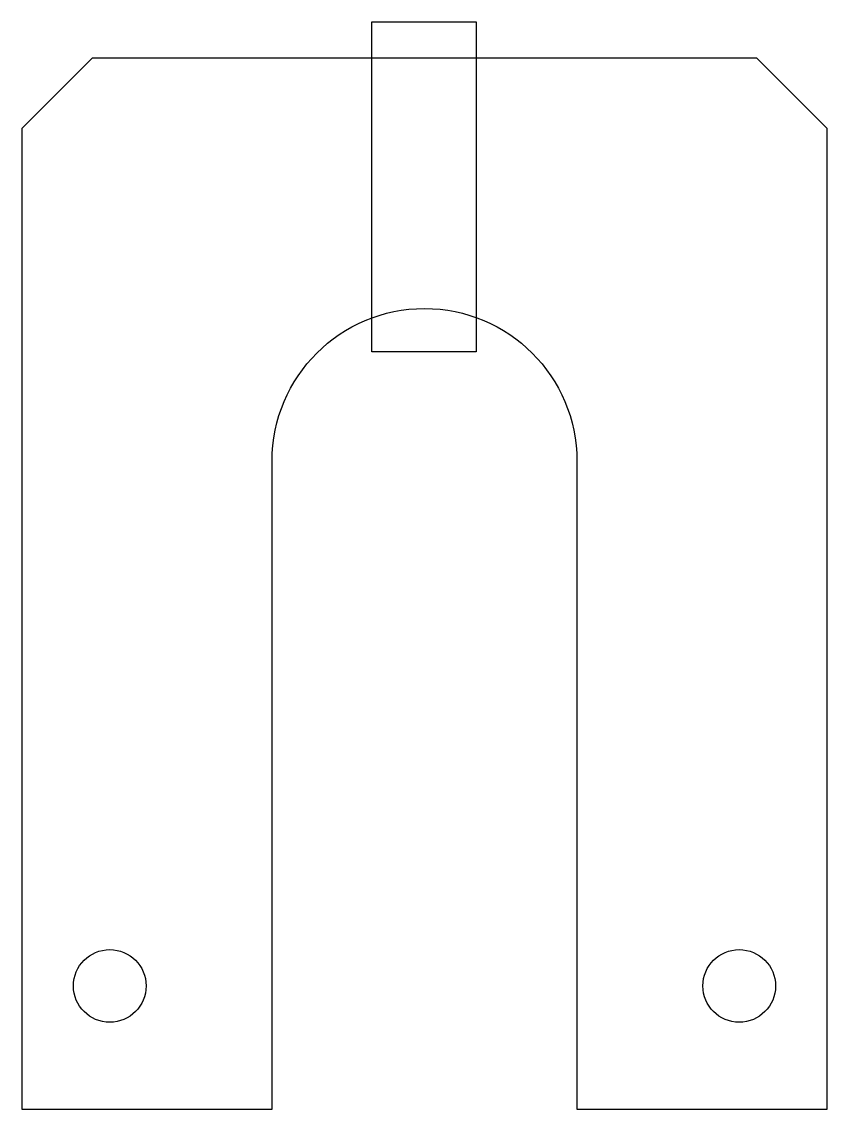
# Model space of a CAD drawing. Extents: x 0 to 73.2, y 0 to 98.8.
import ezdxf

# ---------------------------------------------------------------- set-up
doc = ezdxf.new("R2010")
doc.units = 0
doc.layers.get('0').update_dxf_attribs({"linetype": 'CONTINUOUS'})

msp = doc.modelspace()

# ---------------------------------------------------------------- linework, layer by layer
msp.add_lwpolyline([(31.8, 98.8), (41.3, 98.8), (41.3, 68.8), (31.8, 68.8)], close=True)
msp.add_lwpolyline([(50.45, 0), (73.2, 0), (73.2, 89.1), (66.8, 95.5), (6.4, 95.5), (0, 89.1), (0, 0), (22.75, 0), (22.75, 58.9, -1), (50.45, 58.9)], format="xyb", close=True)
for centre in [(8, 11.2), (65.2, 11.2)]:
    msp.add_circle(centre, 3.3)

doc.saveas('drawing.dxf')
